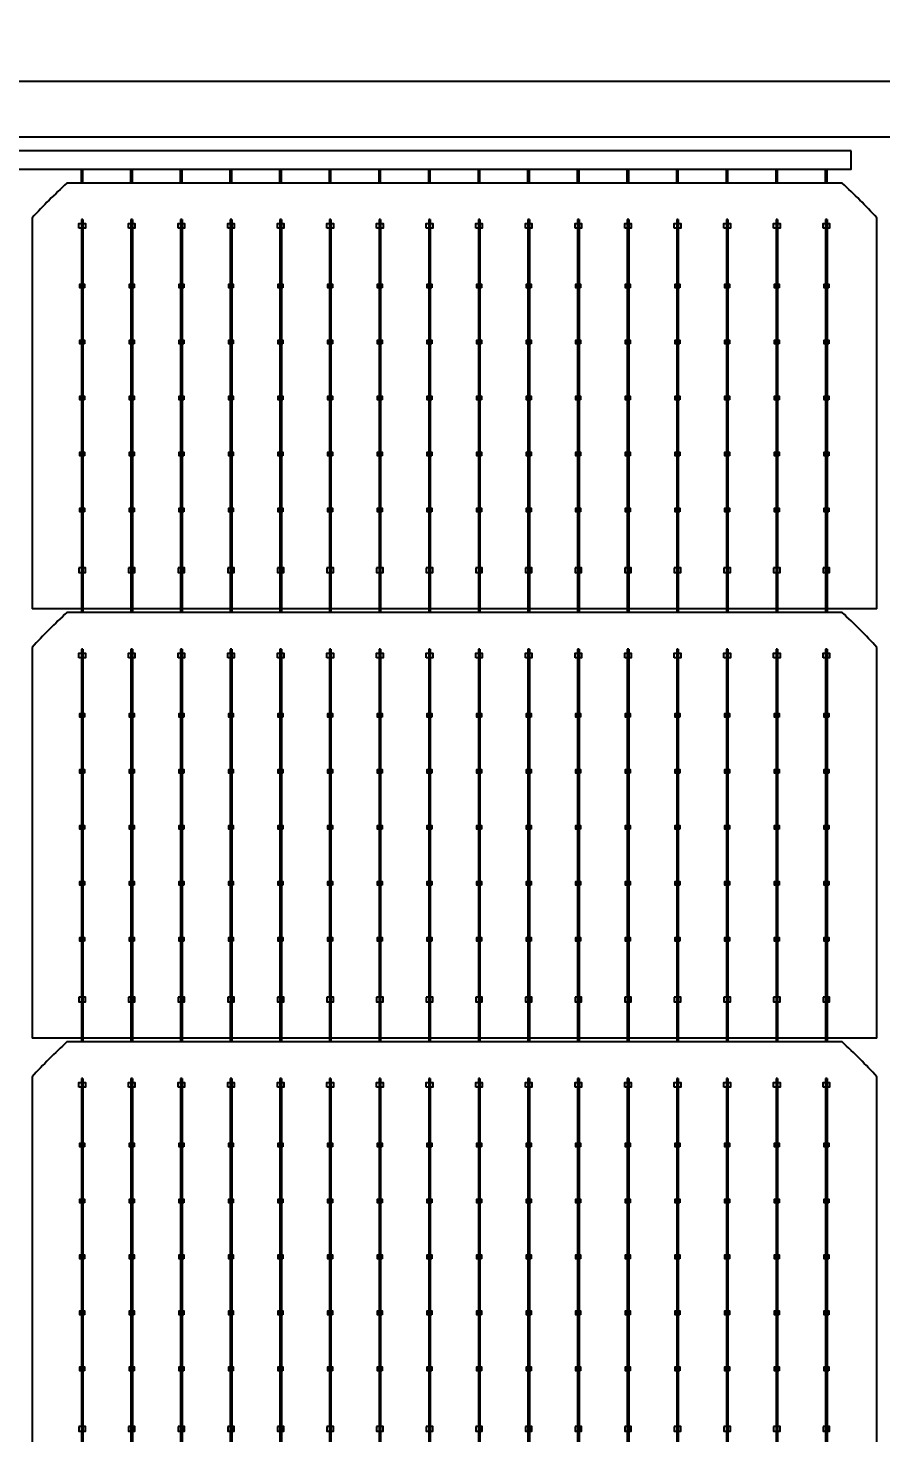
# Model space of a CAD drawing. Header units: millimetres. Extents: x 10297564 to 11610295, y -9287743 to -8409454.
# Drawn here: x 10398164 to 10400729, y -9077305 to -9073076 of the extents above; entities that cross this region are included whole.
import ezdxf

# ---------------------------------------------------------------- set-up
doc = ezdxf.new("R2010")
doc.units = ezdxf.units.MM
doc.header["$LTSCALE"] = 100
doc.layers.add('E1', color=1, linetype='Continuous')
doc.styles.add('HL-S1', font='DotumChe.ttf')
doc.styles.add('MG', font='malgun.ttf')
doc.dimstyles.new('HL-100', dxfattribs={"dimscale": 100, "dimtxt": 3, "dimasz": 4, "dimexe": 2, "dimexo": 2, "dimgap": 1, "dimtad": 1, "dimdec": 0, "dimzin": 0, "dimlunit": 6, "dimtxsty": 'HL-S1', "dimblk": 'DOTSMALL', "dimcen": 4, "dimdle": 2, "dimclrd": 256, "dimclre": 256, "dimclrt": 4, "dimazin": 0, "dimtfac": 1, "dimtdec": 0, "dimtix": 1, "dimtmove": 2, "dimatfit": 3, "dimldrblk": 'DOTSMALL', "dimfxl": 1.5, "dimtolj": 1, "dimtzin": 0, "dimlwd": -1, "dimlwe": -1, "dimarcsym": 0})

# ---------------------------------------------------------------- blocks, each defined once
blk = doc.blocks.new('*D70')
at = {"layer": 'defpoints', "color": 0, "transparency": 16777216}
for p in [(10406065.8, -9072711.4), (10390262.3, -9073236.3), (10406065.8, -9073236.3)]:
    blk.add_point(p, dxfattribs=at)
at = {"layer": 'E1', "color": 1, "transparency": 16777216}
for p, q in [((10390262.3, -9072836.3), (10390262.3, -9072311.4)), ((10406065.8, -9072836.3), (10406065.8, -9072311.4)), ((10390662.3, -9072711.4), (10405665.8, -9072711.4))]:
    blk.add_line(p, q, dxfattribs=at)
for points in [[(10390662.3, -9072644.7), (10390662.3, -9072778.1), (10390262.3, -9072711.4)], [(10405665.8, -9072644.7), (10405665.8, -9072778.1), (10406065.8, -9072711.4)]]:
    blk.add_solid(points, dxfattribs=at)
at = {"layer": 'E1', "color": 7, "transparency": 16777216, "insert": (10398164, -9072080.1), "char_height": 500, "attachment_point": 5, "style": 'MG'}
blk.add_mtext('\\A1;1133', dxfattribs=at)
blk = doc.blocks.new('_DotSmall')
at = {"color": 0, "linetype": 'ByBlock', "const_width": 0.5}
blk.add_lwpolyline([(-0.0625, 0, 1), (0.0625, 0, 1)], format="xyb", close=True, dxfattribs=at)

msp = doc.modelspace()

# ---------------------------------------------------------------- linework, layer by layer
for p, q in [((10398324.3, -9073543.1), (10398324.3, -9073501.3)), ((10398328.8, -9073543.1), (10398328.8, -9073501.3)), ((10398473.5, -9073543.1), (10398473.5, -9073501.3)), ((10398478, -9073543.1), (10398478, -9073501.3)), ((10398622.8, -9073543.1), (10398622.8, -9073501.3)), ((10398627.3, -9073543.1), (10398627.3, -9073501.3)), ((10398772, -9073543.1), (10398772, -9073501.3)), ((10398776.5, -9073543.1), (10398776.5, -9073501.3)), ((10398921.3, -9073543.1), (10398921.3, -9073501.3)), ((10398925.8, -9073543.1), (10398925.8, -9073501.3)), ((10399070.5, -9073543.1), (10399070.5, -9073501.3)), ((10399075, -9073543.1), (10399075, -9073501.3)), ((10399219.8, -9073543.1), (10399219.8, -9073501.3)), ((10399224.2, -9073543.1), (10399224.2, -9073501.3)), ((10399369, -9073543.1), (10399369, -9073501.3)), ((10399373.5, -9073543.1), (10399373.5, -9073501.3)), ((10399518.3, -9073543.1), (10399518.3, -9073501.3)), ((10399522.7, -9073543.1), (10399522.7, -9073501.3)), ((10399667.5, -9073543.1), (10399667.5, -9073501.3)), ((10399672, -9073543.1), (10399672, -9073501.3)), ((10399816.8, -9073543.1), (10399816.8, -9073501.3)), ((10399821.2, -9073543.1), (10399821.2, -9073501.3)), ((10399966, -9073543.1), (10399966, -9073501.3)), ((10399970.5, -9073543.1), (10399970.5, -9073501.3)), ((10400115.3, -9073543.1), (10400115.3, -9073501.3)), ((10400119.7, -9073543.1), (10400119.7, -9073501.3)), ((10400264.5, -9073543.1), (10400264.5, -9073501.3)), ((10400269, -9073543.1), (10400269, -9073501.3)), ((10400413.8, -9073543.1), (10400413.8, -9073501.3)), ((10400418.2, -9073543.1), (10400418.2, -9073501.3)), ((10400563, -9073543.1), (10400563, -9073501.3)), ((10400567.5, -9073543.1), (10400567.5, -9073501.3)), ((10398324.3, -9073652.9), (10398324.3, -9074835.8)), ((10398328.8, -9073652.9), (10398328.8, -9074835.8)), ((10398473.5, -9073652.9), (10398473.5, -9074835.8)), ((10398478, -9073652.9), (10398478, -9074835.8)), ((10398622.8, -9073652.9), (10398622.8, -9074835.8)), ((10398627.3, -9073652.9), (10398627.3, -9074835.8)), ((10398772, -9073652.9), (10398772, -9074835.8)), ((10398776.5, -9073652.9), (10398776.5, -9074835.8)), ((10398921.3, -9073652.9), (10398921.3, -9074835.8)), ((10398925.8, -9073652.9), (10398925.8, -9074835.8)), ((10399070.5, -9073652.9), (10399070.5, -9074835.8)), ((10399075, -9073652.9), (10399075, -9074835.8)), ((10399219.8, -9073652.9), (10399219.8, -9074835.8)), ((10399224.2, -9073652.9), (10399224.2, -9074835.8)), ((10399369, -9073652.9), (10399369, -9074835.8)), ((10399373.5, -9073652.9), (10399373.5, -9074835.8)), ((10399518.3, -9073652.9), (10399518.3, -9074835.8)), ((10399522.7, -9073652.9), (10399522.7, -9074835.8)), ((10399667.5, -9073652.9), (10399667.5, -9074835.8)), ((10399672, -9073652.9), (10399672, -9074835.8)), ((10399816.8, -9073652.9), (10399816.8, -9074835.8)), ((10399821.2, -9073652.9), (10399821.2, -9074835.8)), ((10399966, -9073652.9), (10399966, -9074835.8)), ((10399970.5, -9073652.9), (10399970.5, -9074835.8)), ((10400115.3, -9073652.9), (10400115.3, -9074835.8)), ((10400119.7, -9073652.9), (10400119.7, -9074835.8)), ((10400264.5, -9073652.9), (10400264.5, -9074835.8)), ((10400269, -9073652.9), (10400269, -9074835.8)), ((10400413.8, -9073652.9), (10400413.8, -9074835.8)), ((10400418.2, -9073652.9), (10400418.2, -9074835.8)), ((10400563, -9073652.9), (10400563, -9074835.8)), ((10400567.5, -9073652.9), (10400567.5, -9074835.8)), ((10400717.3, -9074824.6), (10398175.9, -9074824.6)), ((10398324.3, -9074945.6), (10398324.3, -9076128.5)), ((10398328.8, -9074945.6), (10398328.8, -9076128.5)), ((10398473.5, -9074945.6), (10398473.5, -9076128.5)), ((10398478, -9074945.6), (10398478, -9076128.5)), ((10398622.8, -9074945.6), (10398622.8, -9076128.5)), ((10398627.3, -9074945.6), (10398627.3, -9076128.5)), ((10398772, -9074945.6), (10398772, -9076128.5)), ((10398776.5, -9074945.6), (10398776.5, -9076128.5)), ((10398921.3, -9074945.6), (10398921.3, -9076128.5)), ((10398925.8, -9074945.6), (10398925.8, -9076128.5)), ((10399070.5, -9074945.6), (10399070.5, -9076128.5)), ((10399075, -9074945.6), (10399075, -9076128.5)), ((10399219.8, -9074945.6), (10399219.8, -9076128.5)), ((10399224.2, -9074945.6), (10399224.2, -9076128.5)), ((10399369, -9074945.6), (10399369, -9076128.5)), ((10399373.5, -9074945.6), (10399373.5, -9076128.5)), ((10399518.3, -9074945.6), (10399518.3, -9076128.5)), ((10399522.7, -9074945.6), (10399522.7, -9076128.5)), ((10399667.5, -9074945.6), (10399667.5, -9076128.5)), ((10399672, -9074945.6), (10399672, -9076128.5)), ((10399816.8, -9074945.6), (10399816.8, -9076128.5)), ((10399821.2, -9074945.6), (10399821.2, -9076128.5)), ((10399966, -9074945.6), (10399966, -9076128.5)), ((10399970.5, -9074945.6), (10399970.5, -9076128.5)), ((10400115.3, -9074945.6), (10400115.3, -9076128.5)), ((10400119.7, -9074945.6), (10400119.7, -9076128.5)), ((10400264.5, -9074945.6), (10400264.5, -9076128.5)), ((10400269, -9074945.6), (10400269, -9076128.5)), ((10400413.8, -9074945.6), (10400413.8, -9076128.5)), ((10400418.2, -9074945.6), (10400418.2, -9076128.5)), ((10400563, -9074945.6), (10400563, -9076128.5)), ((10400567.5, -9074945.6), (10400567.5, -9076128.5)), ((10400717.3, -9076117.3), (10398175.9, -9076117.3)), ((10398324.3, -9076238.3), (10398324.3, -9077421.2)), ((10398328.8, -9076238.3), (10398328.8, -9077421.2)), ((10398473.5, -9076238.3), (10398473.5, -9077421.2)), ((10398478, -9076238.3), (10398478, -9077421.2)), ((10398622.8, -9076238.3), (10398622.8, -9077421.2)), ((10398627.3, -9076238.3), (10398627.3, -9077421.2)), ((10398772, -9076238.3), (10398772, -9077421.2)), ((10398776.5, -9076238.3), (10398776.5, -9077421.2)), ((10398921.3, -9076238.3), (10398921.3, -9077421.2)), ((10398925.8, -9076238.3), (10398925.8, -9077421.2)), ((10399070.5, -9076238.3), (10399070.5, -9077421.2)), ((10399075, -9076238.3), (10399075, -9077421.2)), ((10399219.8, -9076238.3), (10399219.8, -9077421.2)), ((10399224.2, -9076238.3), (10399224.2, -9077421.2)), ((10399369, -9076238.3), (10399369, -9077421.2)), ((10399373.5, -9076238.3), (10399373.5, -9077421.2)), ((10399518.3, -9076238.3), (10399518.3, -9077421.2)), ((10399522.7, -9076238.3), (10399522.7, -9077421.2)), ((10399667.5, -9076238.3), (10399667.5, -9077421.2)), ((10399672, -9076238.3), (10399672, -9077421.2)), ((10399816.8, -9076238.3), (10399816.8, -9077421.2)), ((10399821.2, -9076238.3), (10399821.2, -9077421.2)), ((10399966, -9076238.3), (10399966, -9077421.2)), ((10399970.5, -9076238.3), (10399970.5, -9077421.2)), ((10400115.3, -9076238.3), (10400115.3, -9077421.2)), ((10400119.7, -9076238.3), (10400119.7, -9077421.2)), ((10400264.5, -9076238.3), (10400264.5, -9077421.2)), ((10400269, -9076238.3), (10400269, -9077421.2)), ((10400413.8, -9076238.3), (10400413.8, -9077421.2)), ((10400418.2, -9076238.3), (10400418.2, -9077421.2)), ((10400563, -9076238.3), (10400563, -9077421.2)), ((10400567.5, -9076238.3), (10400567.5, -9077421.2))]:
    msp.add_line(p, q)
for points in [[(10390262.3, -9073235.9), (10406065.8, -9073235.9), (10406065.8, -9107604.7), (10390262.3, -9107604.7)], [(10390429.7, -9073403.3), (10405898.4, -9073403.3), (10405898.4, -9107437.3), (10390429.7, -9107437.3)], [(10400639.9, -9073445.5), (10395688.2, -9073445.5), (10395688.2, -9073501.3), (10400639.9, -9073501.3)], [(10398316.8, -9073679), (10398316.8, -9073665.1), (10398336.3, -9073665.1), (10398336.3, -9073679)], [(10398466, -9073679), (10398466, -9073665.1), (10398485.5, -9073665.1), (10398485.5, -9073679)], [(10398615.3, -9073679), (10398615.3, -9073665.1), (10398634.8, -9073665.1), (10398634.8, -9073679)], [(10398764.5, -9073679), (10398764.5, -9073665.1), (10398784, -9073665.1), (10398784, -9073679)], [(10398913.8, -9073679), (10398913.8, -9073665.1), (10398933.3, -9073665.1), (10398933.3, -9073679)], [(10399063, -9073679), (10399063, -9073665.1), (10399082.5, -9073665.1), (10399082.5, -9073679)], [(10399212.3, -9073679), (10399212.3, -9073665.1), (10399231.8, -9073665.1), (10399231.8, -9073679)], [(10399361.5, -9073679), (10399361.5, -9073665.1), (10399381, -9073665.1), (10399381, -9073679)], [(10399510.7, -9073679), (10399510.7, -9073665.1), (10399530.3, -9073665.1), (10399530.3, -9073679)], [(10399660, -9073679), (10399660, -9073665.1), (10399679.5, -9073665.1), (10399679.5, -9073679)], [(10399809.2, -9073679), (10399809.2, -9073665.1), (10399828.8, -9073665.1), (10399828.8, -9073679)], [(10399958.5, -9073679), (10399958.5, -9073665.1), (10399978, -9073665.1), (10399978, -9073679)], [(10400107.7, -9073679), (10400107.7, -9073665.1), (10400127.3, -9073665.1), (10400127.3, -9073679)], [(10400257, -9073679), (10400257, -9073665.1), (10400276.5, -9073665.1), (10400276.5, -9073679)], [(10400406.2, -9073679), (10400406.2, -9073665.1), (10400425.8, -9073665.1), (10400425.8, -9073679)], [(10400555.5, -9073679), (10400555.5, -9073665.1), (10400575, -9073665.1), (10400575, -9073679)], [(10398333.5, -9073858.5), (10398319.6, -9073858.5), (10398319.6, -9073847.4), (10398333.5, -9073847.4)], [(10398482.8, -9073858.5), (10398468.8, -9073858.5), (10398468.8, -9073847.4), (10398482.8, -9073847.4)], [(10398632, -9073858.5), (10398618.1, -9073858.5), (10398618.1, -9073847.4), (10398632, -9073847.4)], [(10398781.2, -9073858.5), (10398767.3, -9073858.5), (10398767.3, -9073847.4), (10398781.2, -9073847.4)], [(10398930.5, -9073858.5), (10398916.5, -9073858.5), (10398916.5, -9073847.4), (10398930.5, -9073847.4)], [(10399079.7, -9073858.5), (10399065.8, -9073858.5), (10399065.8, -9073847.4), (10399079.7, -9073847.4)], [(10399229, -9073858.5), (10399215, -9073858.5), (10399215, -9073847.4), (10399229, -9073847.4)], [(10399378.2, -9073858.5), (10399364.3, -9073858.5), (10399364.3, -9073847.4), (10399378.2, -9073847.4)], [(10399527.5, -9073858.5), (10399513.5, -9073858.5), (10399513.5, -9073847.4), (10399527.5, -9073847.4)], [(10399676.7, -9073858.5), (10399662.8, -9073858.5), (10399662.8, -9073847.4), (10399676.7, -9073847.4)], [(10399826, -9073858.5), (10399812, -9073858.5), (10399812, -9073847.4), (10399826, -9073847.4)], [(10399975.2, -9073858.5), (10399961.3, -9073858.5), (10399961.3, -9073847.4), (10399975.2, -9073847.4)], [(10400124.5, -9073858.5), (10400110.5, -9073858.5), (10400110.5, -9073847.4), (10400124.5, -9073847.4)], [(10400273.7, -9073858.5), (10400259.8, -9073858.5), (10400259.8, -9073847.4), (10400273.7, -9073847.4)], [(10400423, -9073858.5), (10400409, -9073858.5), (10400409, -9073847.4), (10400423, -9073847.4)], [(10400572.2, -9073858.5), (10400558.3, -9073858.5), (10400558.3, -9073847.4), (10400572.2, -9073847.4)], [(10398333.5, -9074027), (10398319.6, -9074027), (10398319.6, -9074015.9), (10398333.5, -9074015.9)], [(10398482.8, -9074027), (10398468.8, -9074027), (10398468.8, -9074015.9), (10398482.8, -9074015.9)], [(10398632, -9074027), (10398618.1, -9074027), (10398618.1, -9074015.9), (10398632, -9074015.9)], [(10398781.2, -9074027), (10398767.3, -9074027), (10398767.3, -9074015.9), (10398781.2, -9074015.9)], [(10398930.5, -9074027), (10398916.5, -9074027), (10398916.5, -9074015.9), (10398930.5, -9074015.9)], [(10399079.7, -9074027), (10399065.8, -9074027), (10399065.8, -9074015.9), (10399079.7, -9074015.9)], [(10399229, -9074027), (10399215, -9074027), (10399215, -9074015.9), (10399229, -9074015.9)], [(10399378.2, -9074027), (10399364.3, -9074027), (10399364.3, -9074015.9), (10399378.2, -9074015.9)], [(10399527.5, -9074027), (10399513.5, -9074027), (10399513.5, -9074015.9), (10399527.5, -9074015.9)], [(10399676.7, -9074027), (10399662.8, -9074027), (10399662.8, -9074015.9), (10399676.7, -9074015.9)], [(10399826, -9074027), (10399812, -9074027), (10399812, -9074015.9), (10399826, -9074015.9)], [(10399975.2, -9074027), (10399961.3, -9074027), (10399961.3, -9074015.9), (10399975.2, -9074015.9)], [(10400124.5, -9074027), (10400110.5, -9074027), (10400110.5, -9074015.9), (10400124.5, -9074015.9)], [(10400273.7, -9074027), (10400259.8, -9074027), (10400259.8, -9074015.9), (10400273.7, -9074015.9)], [(10400423, -9074027), (10400409, -9074027), (10400409, -9074015.9), (10400423, -9074015.9)], [(10400572.2, -9074027), (10400558.3, -9074027), (10400558.3, -9074015.9), (10400572.2, -9074015.9)], [(10398333.5, -9074195.5), (10398319.6, -9074195.5), (10398319.6, -9074184.4), (10398333.5, -9074184.4)], [(10398482.8, -9074195.5), (10398468.8, -9074195.5), (10398468.8, -9074184.4), (10398482.8, -9074184.4)], [(10398632, -9074195.5), (10398618.1, -9074195.5), (10398618.1, -9074184.4), (10398632, -9074184.4)], [(10398781.2, -9074195.5), (10398767.3, -9074195.5), (10398767.3, -9074184.4), (10398781.2, -9074184.4)], [(10398930.5, -9074195.5), (10398916.5, -9074195.5), (10398916.5, -9074184.4), (10398930.5, -9074184.4)], [(10399079.7, -9074195.5), (10399065.8, -9074195.5), (10399065.8, -9074184.4), (10399079.7, -9074184.4)], [(10399229, -9074195.5), (10399215, -9074195.5), (10399215, -9074184.4), (10399229, -9074184.4)], [(10399378.2, -9074195.5), (10399364.3, -9074195.5), (10399364.3, -9074184.4), (10399378.2, -9074184.4)], [(10399527.5, -9074195.5), (10399513.5, -9074195.5), (10399513.5, -9074184.4), (10399527.5, -9074184.4)], [(10399676.7, -9074195.5), (10399662.8, -9074195.5), (10399662.8, -9074184.4), (10399676.7, -9074184.4)], [(10399826, -9074195.5), (10399812, -9074195.5), (10399812, -9074184.4), (10399826, -9074184.4)], [(10399975.2, -9074195.5), (10399961.3, -9074195.5), (10399961.3, -9074184.4), (10399975.2, -9074184.4)], [(10400124.5, -9074195.5), (10400110.5, -9074195.5), (10400110.5, -9074184.4), (10400124.5, -9074184.4)], [(10400273.7, -9074195.5), (10400259.8, -9074195.5), (10400259.8, -9074184.4), (10400273.7, -9074184.4)], [(10400423, -9074195.5), (10400409, -9074195.5), (10400409, -9074184.4), (10400423, -9074184.4)], [(10400572.2, -9074195.5), (10400558.3, -9074195.5), (10400558.3, -9074184.4), (10400572.2, -9074184.4)], [(10398333.5, -9074364), (10398319.6, -9074364), (10398319.6, -9074352.9), (10398333.5, -9074352.9)], [(10398482.8, -9074364), (10398468.8, -9074364), (10398468.8, -9074352.9), (10398482.8, -9074352.9)], [(10398632, -9074364), (10398618.1, -9074364), (10398618.1, -9074352.9), (10398632, -9074352.9)], [(10398781.2, -9074364), (10398767.3, -9074364), (10398767.3, -9074352.9), (10398781.2, -9074352.9)], [(10398930.5, -9074364), (10398916.5, -9074364), (10398916.5, -9074352.9), (10398930.5, -9074352.9)], [(10399079.7, -9074364), (10399065.8, -9074364), (10399065.8, -9074352.9), (10399079.7, -9074352.9)], [(10399229, -9074364), (10399215, -9074364), (10399215, -9074352.9), (10399229, -9074352.9)], [(10399378.2, -9074364), (10399364.3, -9074364), (10399364.3, -9074352.9), (10399378.2, -9074352.9)], [(10399527.5, -9074364), (10399513.5, -9074364), (10399513.5, -9074352.9), (10399527.5, -9074352.9)], [(10399676.7, -9074364), (10399662.8, -9074364), (10399662.8, -9074352.9), (10399676.7, -9074352.9)], [(10399826, -9074364), (10399812, -9074364), (10399812, -9074352.9), (10399826, -9074352.9)], [(10399975.2, -9074364), (10399961.3, -9074364), (10399961.3, -9074352.9), (10399975.2, -9074352.9)], [(10400124.5, -9074364), (10400110.5, -9074364), (10400110.5, -9074352.9), (10400124.5, -9074352.9)], [(10400273.7, -9074364), (10400259.8, -9074364), (10400259.8, -9074352.9), (10400273.7, -9074352.9)], [(10400423, -9074364), (10400409, -9074364), (10400409, -9074352.9), (10400423, -9074352.9)], [(10400572.2, -9074364), (10400558.3, -9074364), (10400558.3, -9074352.9), (10400572.2, -9074352.9)], [(10398333.5, -9074532.5), (10398319.6, -9074532.5), (10398319.6, -9074521.4), (10398333.5, -9074521.4)], [(10398482.8, -9074532.5), (10398468.8, -9074532.5), (10398468.8, -9074521.4), (10398482.8, -9074521.4)], [(10398632, -9074532.5), (10398618.1, -9074532.5), (10398618.1, -9074521.4), (10398632, -9074521.4)], [(10398781.2, -9074532.5), (10398767.3, -9074532.5), (10398767.3, -9074521.4), (10398781.2, -9074521.4)], [(10398930.5, -9074532.5), (10398916.5, -9074532.5), (10398916.5, -9074521.4), (10398930.5, -9074521.4)], [(10399079.7, -9074532.5), (10399065.8, -9074532.5), (10399065.8, -9074521.4), (10399079.7, -9074521.4)], [(10399229, -9074532.5), (10399215, -9074532.5), (10399215, -9074521.4), (10399229, -9074521.4)], [(10399378.2, -9074532.5), (10399364.3, -9074532.5), (10399364.3, -9074521.4), (10399378.2, -9074521.4)], [(10399527.5, -9074532.5), (10399513.5, -9074532.5), (10399513.5, -9074521.4), (10399527.5, -9074521.4)], [(10399676.7, -9074532.5), (10399662.8, -9074532.5), (10399662.8, -9074521.4), (10399676.7, -9074521.4)], [(10399826, -9074532.5), (10399812, -9074532.5), (10399812, -9074521.4), (10399826, -9074521.4)], [(10399975.2, -9074532.5), (10399961.3, -9074532.5), (10399961.3, -9074521.4), (10399975.2, -9074521.4)], [(10400124.5, -9074532.5), (10400110.5, -9074532.5), (10400110.5, -9074521.4), (10400124.5, -9074521.4)], [(10400273.7, -9074532.5), (10400259.8, -9074532.5), (10400259.8, -9074521.4), (10400273.7, -9074521.4)], [(10400423, -9074532.5), (10400409, -9074532.5), (10400409, -9074521.4), (10400423, -9074521.4)], [(10400572.2, -9074532.5), (10400558.3, -9074532.5), (10400558.3, -9074521.4), (10400572.2, -9074521.4)], [(10398316.8, -9074700.9), (10398316.8, -9074714.8), (10398336.3, -9074714.8), (10398336.3, -9074700.9)], [(10398466, -9074700.9), (10398466, -9074714.8), (10398485.5, -9074714.8), (10398485.5, -9074700.9)], [(10398615.3, -9074700.9), (10398615.3, -9074714.8), (10398634.8, -9074714.8), (10398634.8, -9074700.9)], [(10398764.5, -9074700.9), (10398764.5, -9074714.8), (10398784, -9074714.8), (10398784, -9074700.9)], [(10398913.8, -9074700.9), (10398913.8, -9074714.8), (10398933.3, -9074714.8), (10398933.3, -9074700.9)], [(10399063, -9074700.9), (10399063, -9074714.8), (10399082.5, -9074714.8), (10399082.5, -9074700.9)], [(10399212.3, -9074700.9), (10399212.3, -9074714.8), (10399231.8, -9074714.8), (10399231.8, -9074700.9)], [(10399361.5, -9074700.9), (10399361.5, -9074714.8), (10399381, -9074714.8), (10399381, -9074700.9)], [(10399510.7, -9074700.9), (10399510.7, -9074714.8), (10399530.3, -9074714.8), (10399530.3, -9074700.9)], [(10399660, -9074700.9), (10399660, -9074714.8), (10399679.5, -9074714.8), (10399679.5, -9074700.9)], [(10399809.2, -9074700.9), (10399809.2, -9074714.8), (10399828.8, -9074714.8), (10399828.8, -9074700.9)], [(10399958.5, -9074700.9), (10399958.5, -9074714.8), (10399978, -9074714.8), (10399978, -9074700.9)], [(10400107.7, -9074700.9), (10400107.7, -9074714.8), (10400127.3, -9074714.8), (10400127.3, -9074700.9)], [(10400257, -9074700.9), (10400257, -9074714.8), (10400276.5, -9074714.8), (10400276.5, -9074700.9)], [(10400406.2, -9074700.9), (10400406.2, -9074714.8), (10400425.8, -9074714.8), (10400425.8, -9074700.9)], [(10400555.5, -9074700.9), (10400555.5, -9074714.8), (10400575, -9074714.8), (10400575, -9074700.9)], [(10398316.8, -9074971.7), (10398316.8, -9074957.7), (10398336.3, -9074957.7), (10398336.3, -9074971.7)], [(10398466, -9074971.7), (10398466, -9074957.7), (10398485.5, -9074957.7), (10398485.5, -9074971.7)], [(10398615.3, -9074971.7), (10398615.3, -9074957.7), (10398634.8, -9074957.7), (10398634.8, -9074971.7)], [(10398764.5, -9074971.7), (10398764.5, -9074957.7), (10398784, -9074957.7), (10398784, -9074971.7)], [(10398913.8, -9074971.7), (10398913.8, -9074957.7), (10398933.3, -9074957.7), (10398933.3, -9074971.7)], [(10399063, -9074971.7), (10399063, -9074957.7), (10399082.5, -9074957.7), (10399082.5, -9074971.7)], [(10399212.3, -9074971.7), (10399212.3, -9074957.7), (10399231.8, -9074957.7), (10399231.8, -9074971.7)], [(10399361.5, -9074971.7), (10399361.5, -9074957.7), (10399381, -9074957.7), (10399381, -9074971.7)], [(10399510.7, -9074971.7), (10399510.7, -9074957.7), (10399530.3, -9074957.7), (10399530.3, -9074971.7)], [(10399660, -9074971.7), (10399660, -9074957.7), (10399679.5, -9074957.7), (10399679.5, -9074971.7)], [(10399809.2, -9074971.7), (10399809.2, -9074957.7), (10399828.8, -9074957.7), (10399828.8, -9074971.7)], [(10399958.5, -9074971.7), (10399958.5, -9074957.7), (10399978, -9074957.7), (10399978, -9074971.7)], [(10400107.7, -9074971.7), (10400107.7, -9074957.7), (10400127.3, -9074957.7), (10400127.3, -9074971.7)], [(10400257, -9074971.7), (10400257, -9074957.7), (10400276.5, -9074957.7), (10400276.5, -9074971.7)], [(10400406.2, -9074971.7), (10400406.2, -9074957.7), (10400425.8, -9074957.7), (10400425.8, -9074971.7)], [(10400555.5, -9074971.7), (10400555.5, -9074957.7), (10400575, -9074957.7), (10400575, -9074971.7)], [(10398333.5, -9075151.2), (10398319.6, -9075151.2), (10398319.6, -9075140.1), (10398333.5, -9075140.1)], [(10398482.8, -9075151.2), (10398468.8, -9075151.2), (10398468.8, -9075140.1), (10398482.8, -9075140.1)], [(10398632, -9075151.2), (10398618.1, -9075151.2), (10398618.1, -9075140.1), (10398632, -9075140.1)], [(10398781.2, -9075151.2), (10398767.3, -9075151.2), (10398767.3, -9075140.1), (10398781.2, -9075140.1)], [(10398930.5, -9075151.2), (10398916.5, -9075151.2), (10398916.5, -9075140.1), (10398930.5, -9075140.1)], [(10399079.7, -9075151.2), (10399065.8, -9075151.2), (10399065.8, -9075140.1), (10399079.7, -9075140.1)], [(10399229, -9075151.2), (10399215, -9075151.2), (10399215, -9075140.1), (10399229, -9075140.1)], [(10399378.2, -9075151.2), (10399364.3, -9075151.2), (10399364.3, -9075140.1), (10399378.2, -9075140.1)], [(10399527.5, -9075151.2), (10399513.5, -9075151.2), (10399513.5, -9075140.1), (10399527.5, -9075140.1)], [(10399676.7, -9075151.2), (10399662.8, -9075151.2), (10399662.8, -9075140.1), (10399676.7, -9075140.1)], [(10399826, -9075151.2), (10399812, -9075151.2), (10399812, -9075140.1), (10399826, -9075140.1)], [(10399975.2, -9075151.2), (10399961.3, -9075151.2), (10399961.3, -9075140.1), (10399975.2, -9075140.1)], [(10400124.5, -9075151.2), (10400110.5, -9075151.2), (10400110.5, -9075140.1), (10400124.5, -9075140.1)], [(10400273.7, -9075151.2), (10400259.8, -9075151.2), (10400259.8, -9075140.1), (10400273.7, -9075140.1)], [(10400423, -9075151.2), (10400409, -9075151.2), (10400409, -9075140.1), (10400423, -9075140.1)], [(10400572.2, -9075151.2), (10400558.3, -9075151.2), (10400558.3, -9075140.1), (10400572.2, -9075140.1)], [(10398333.5, -9075319.7), (10398319.6, -9075319.7), (10398319.6, -9075308.5), (10398333.5, -9075308.5)], [(10398482.8, -9075319.7), (10398468.8, -9075319.7), (10398468.8, -9075308.5), (10398482.8, -9075308.5)], [(10398632, -9075319.7), (10398618.1, -9075319.7), (10398618.1, -9075308.5), (10398632, -9075308.5)], [(10398781.2, -9075319.7), (10398767.3, -9075319.7), (10398767.3, -9075308.5), (10398781.2, -9075308.5)], [(10398930.5, -9075319.7), (10398916.5, -9075319.7), (10398916.5, -9075308.5), (10398930.5, -9075308.5)], [(10399079.7, -9075319.7), (10399065.8, -9075319.7), (10399065.8, -9075308.5), (10399079.7, -9075308.5)], [(10399229, -9075319.7), (10399215, -9075319.7), (10399215, -9075308.5), (10399229, -9075308.5)], [(10399378.2, -9075319.7), (10399364.3, -9075319.7), (10399364.3, -9075308.5), (10399378.2, -9075308.5)], [(10399527.5, -9075319.7), (10399513.5, -9075319.7), (10399513.5, -9075308.5), (10399527.5, -9075308.5)], [(10399676.7, -9075319.7), (10399662.8, -9075319.7), (10399662.8, -9075308.5), (10399676.7, -9075308.5)], [(10399826, -9075319.7), (10399812, -9075319.7), (10399812, -9075308.5), (10399826, -9075308.5)], [(10399975.2, -9075319.7), (10399961.3, -9075319.7), (10399961.3, -9075308.5), (10399975.2, -9075308.5)], [(10400124.5, -9075319.7), (10400110.5, -9075319.7), (10400110.5, -9075308.5), (10400124.5, -9075308.5)], [(10400273.7, -9075319.7), (10400259.8, -9075319.7), (10400259.8, -9075308.5), (10400273.7, -9075308.5)], [(10400423, -9075319.7), (10400409, -9075319.7), (10400409, -9075308.5), (10400423, -9075308.5)], [(10400572.2, -9075319.7), (10400558.3, -9075319.7), (10400558.3, -9075308.5), (10400572.2, -9075308.5)], [(10398333.5, -9075488.2), (10398319.6, -9075488.2), (10398319.6, -9075477), (10398333.5, -9075477)], [(10398482.8, -9075488.2), (10398468.8, -9075488.2), (10398468.8, -9075477), (10398482.8, -9075477)], [(10398632, -9075488.2), (10398618.1, -9075488.2), (10398618.1, -9075477), (10398632, -9075477)], [(10398781.2, -9075488.2), (10398767.3, -9075488.2), (10398767.3, -9075477), (10398781.2, -9075477)], [(10398930.5, -9075488.2), (10398916.5, -9075488.2), (10398916.5, -9075477), (10398930.5, -9075477)], [(10399079.7, -9075488.2), (10399065.8, -9075488.2), (10399065.8, -9075477), (10399079.7, -9075477)], [(10399229, -9075488.2), (10399215, -9075488.2), (10399215, -9075477), (10399229, -9075477)], [(10399378.2, -9075488.2), (10399364.3, -9075488.2), (10399364.3, -9075477), (10399378.2, -9075477)], [(10399527.5, -9075488.2), (10399513.5, -9075488.2), (10399513.5, -9075477), (10399527.5, -9075477)], [(10399676.7, -9075488.2), (10399662.8, -9075488.2), (10399662.8, -9075477), (10399676.7, -9075477)], [(10399826, -9075488.2), (10399812, -9075488.2), (10399812, -9075477), (10399826, -9075477)], [(10399975.2, -9075488.2), (10399961.3, -9075488.2), (10399961.3, -9075477), (10399975.2, -9075477)], [(10400124.5, -9075488.2), (10400110.5, -9075488.2), (10400110.5, -9075477), (10400124.5, -9075477)], [(10400273.7, -9075488.2), (10400259.8, -9075488.2), (10400259.8, -9075477), (10400273.7, -9075477)], [(10400423, -9075488.2), (10400409, -9075488.2), (10400409, -9075477), (10400423, -9075477)], [(10400572.2, -9075488.2), (10400558.3, -9075488.2), (10400558.3, -9075477), (10400572.2, -9075477)], [(10398333.5, -9075656.7), (10398319.6, -9075656.7), (10398319.6, -9075645.5), (10398333.5, -9075645.5)], [(10398482.8, -9075656.7), (10398468.8, -9075656.7), (10398468.8, -9075645.5), (10398482.8, -9075645.5)], [(10398632, -9075656.7), (10398618.1, -9075656.7), (10398618.1, -9075645.5), (10398632, -9075645.5)], [(10398781.2, -9075656.7), (10398767.3, -9075656.7), (10398767.3, -9075645.5), (10398781.2, -9075645.5)], [(10398930.5, -9075656.7), (10398916.5, -9075656.7), (10398916.5, -9075645.5), (10398930.5, -9075645.5)], [(10399079.7, -9075656.7), (10399065.8, -9075656.7), (10399065.8, -9075645.5), (10399079.7, -9075645.5)], [(10399229, -9075656.7), (10399215, -9075656.7), (10399215, -9075645.5), (10399229, -9075645.5)], [(10399378.2, -9075656.7), (10399364.3, -9075656.7), (10399364.3, -9075645.5), (10399378.2, -9075645.5)], [(10399527.5, -9075656.7), (10399513.5, -9075656.7), (10399513.5, -9075645.5), (10399527.5, -9075645.5)], [(10399676.7, -9075656.7), (10399662.8, -9075656.7), (10399662.8, -9075645.5), (10399676.7, -9075645.5)], [(10399826, -9075656.7), (10399812, -9075656.7), (10399812, -9075645.5), (10399826, -9075645.5)], [(10399975.2, -9075656.7), (10399961.3, -9075656.7), (10399961.3, -9075645.5), (10399975.2, -9075645.5)], [(10400124.5, -9075656.7), (10400110.5, -9075656.7), (10400110.5, -9075645.5), (10400124.5, -9075645.5)], [(10400273.7, -9075656.7), (10400259.8, -9075656.7), (10400259.8, -9075645.5), (10400273.7, -9075645.5)], [(10400423, -9075656.7), (10400409, -9075656.7), (10400409, -9075645.5), (10400423, -9075645.5)], [(10400572.2, -9075656.7), (10400558.3, -9075656.7), (10400558.3, -9075645.5), (10400572.2, -9075645.5)], [(10398333.5, -9075825.2), (10398319.6, -9075825.2), (10398319.6, -9075814), (10398333.5, -9075814)], [(10398482.8, -9075825.2), (10398468.8, -9075825.2), (10398468.8, -9075814), (10398482.8, -9075814)], [(10398632, -9075825.2), (10398618.1, -9075825.2), (10398618.1, -9075814), (10398632, -9075814)], [(10398781.2, -9075825.2), (10398767.3, -9075825.2), (10398767.3, -9075814), (10398781.2, -9075814)], [(10398930.5, -9075825.2), (10398916.5, -9075825.2), (10398916.5, -9075814), (10398930.5, -9075814)], [(10399079.7, -9075825.2), (10399065.8, -9075825.2), (10399065.8, -9075814), (10399079.7, -9075814)], [(10399229, -9075825.2), (10399215, -9075825.2), (10399215, -9075814), (10399229, -9075814)], [(10399378.2, -9075825.2), (10399364.3, -9075825.2), (10399364.3, -9075814), (10399378.2, -9075814)], [(10399527.5, -9075825.2), (10399513.5, -9075825.2), (10399513.5, -9075814), (10399527.5, -9075814)], [(10399676.7, -9075825.2), (10399662.8, -9075825.2), (10399662.8, -9075814), (10399676.7, -9075814)], [(10399826, -9075825.2), (10399812, -9075825.2), (10399812, -9075814), (10399826, -9075814)], [(10399975.2, -9075825.2), (10399961.3, -9075825.2), (10399961.3, -9075814), (10399975.2, -9075814)], [(10400124.5, -9075825.2), (10400110.5, -9075825.2), (10400110.5, -9075814), (10400124.5, -9075814)], [(10400273.7, -9075825.2), (10400259.8, -9075825.2), (10400259.8, -9075814), (10400273.7, -9075814)], [(10400423, -9075825.2), (10400409, -9075825.2), (10400409, -9075814), (10400423, -9075814)], [(10400572.2, -9075825.2), (10400558.3, -9075825.2), (10400558.3, -9075814), (10400572.2, -9075814)], [(10398316.8, -9075993.6), (10398316.8, -9076007.5), (10398336.3, -9076007.5), (10398336.3, -9075993.6)], [(10398466, -9075993.6), (10398466, -9076007.5), (10398485.5, -9076007.5), (10398485.5, -9075993.6)], [(10398615.3, -9075993.6), (10398615.3, -9076007.5), (10398634.8, -9076007.5), (10398634.8, -9075993.6)], [(10398764.5, -9075993.6), (10398764.5, -9076007.5), (10398784, -9076007.5), (10398784, -9075993.6)], [(10398913.8, -9075993.6), (10398913.8, -9076007.5), (10398933.3, -9076007.5), (10398933.3, -9075993.6)], [(10399063, -9075993.6), (10399063, -9076007.5), (10399082.5, -9076007.5), (10399082.5, -9075993.6)], [(10399212.3, -9075993.6), (10399212.3, -9076007.5), (10399231.8, -9076007.5), (10399231.8, -9075993.6)], [(10399361.5, -9075993.6), (10399361.5, -9076007.5), (10399381, -9076007.5), (10399381, -9075993.6)], [(10399510.7, -9075993.6), (10399510.7, -9076007.5), (10399530.3, -9076007.5), (10399530.3, -9075993.6)], [(10399660, -9075993.6), (10399660, -9076007.5), (10399679.5, -9076007.5), (10399679.5, -9075993.6)], [(10399809.2, -9075993.6), (10399809.2, -9076007.5), (10399828.8, -9076007.5), (10399828.8, -9075993.6)], [(10399958.5, -9075993.6), (10399958.5, -9076007.5), (10399978, -9076007.5), (10399978, -9075993.6)], [(10400107.7, -9075993.6), (10400107.7, -9076007.5), (10400127.3, -9076007.5), (10400127.3, -9075993.6)], [(10400257, -9075993.6), (10400257, -9076007.5), (10400276.5, -9076007.5), (10400276.5, -9075993.6)], [(10400406.2, -9075993.6), (10400406.2, -9076007.5), (10400425.8, -9076007.5), (10400425.8, -9075993.6)], [(10400555.5, -9075993.6), (10400555.5, -9076007.5), (10400575, -9076007.5), (10400575, -9075993.6)], [(10398316.8, -9076264.4), (10398316.8, -9076250.4), (10398336.3, -9076250.4), (10398336.3, -9076264.4)], [(10398466, -9076264.4), (10398466, -9076250.4), (10398485.5, -9076250.4), (10398485.5, -9076264.4)], [(10398615.3, -9076264.4), (10398615.3, -9076250.4), (10398634.8, -9076250.4), (10398634.8, -9076264.4)], [(10398764.5, -9076264.4), (10398764.5, -9076250.4), (10398784, -9076250.4), (10398784, -9076264.4)], [(10398913.8, -9076264.4), (10398913.8, -9076250.4), (10398933.3, -9076250.4), (10398933.3, -9076264.4)], [(10399063, -9076264.4), (10399063, -9076250.4), (10399082.5, -9076250.4), (10399082.5, -9076264.4)], [(10399212.3, -9076264.4), (10399212.3, -9076250.4), (10399231.8, -9076250.4), (10399231.8, -9076264.4)], [(10399361.5, -9076264.4), (10399361.5, -9076250.4), (10399381, -9076250.4), (10399381, -9076264.4)], [(10399510.7, -9076264.4), (10399510.7, -9076250.4), (10399530.3, -9076250.4), (10399530.3, -9076264.4)], [(10399660, -9076264.4), (10399660, -9076250.4), (10399679.5, -9076250.4), (10399679.5, -9076264.4)], [(10399809.2, -9076264.4), (10399809.2, -9076250.4), (10399828.8, -9076250.4), (10399828.8, -9076264.4)], [(10399958.5, -9076264.4), (10399958.5, -9076250.4), (10399978, -9076250.4), (10399978, -9076264.4)], [(10400107.7, -9076264.4), (10400107.7, -9076250.4), (10400127.3, -9076250.4), (10400127.3, -9076264.4)], [(10400257, -9076264.4), (10400257, -9076250.4), (10400276.5, -9076250.4), (10400276.5, -9076264.4)], [(10400406.2, -9076264.4), (10400406.2, -9076250.4), (10400425.8, -9076250.4), (10400425.8, -9076264.4)], [(10400555.5, -9076264.4), (10400555.5, -9076250.4), (10400575, -9076250.4), (10400575, -9076264.4)], [(10398333.5, -9076443.9), (10398319.6, -9076443.9), (10398319.6, -9076432.7), (10398333.5, -9076432.7)], [(10398482.8, -9076443.9), (10398468.8, -9076443.9), (10398468.8, -9076432.7), (10398482.8, -9076432.7)], [(10398632, -9076443.9), (10398618.1, -9076443.9), (10398618.1, -9076432.7), (10398632, -9076432.7)], [(10398781.2, -9076443.9), (10398767.3, -9076443.9), (10398767.3, -9076432.7), (10398781.2, -9076432.7)], [(10398930.5, -9076443.9), (10398916.5, -9076443.9), (10398916.5, -9076432.7), (10398930.5, -9076432.7)], [(10399079.7, -9076443.9), (10399065.8, -9076443.9), (10399065.8, -9076432.7), (10399079.7, -9076432.7)], [(10399229, -9076443.9), (10399215, -9076443.9), (10399215, -9076432.7), (10399229, -9076432.7)], [(10399378.2, -9076443.9), (10399364.3, -9076443.9), (10399364.3, -9076432.7), (10399378.2, -9076432.7)], [(10399527.5, -9076443.9), (10399513.5, -9076443.9), (10399513.5, -9076432.7), (10399527.5, -9076432.7)], [(10399676.7, -9076443.9), (10399662.8, -9076443.9), (10399662.8, -9076432.7), (10399676.7, -9076432.7)], [(10399826, -9076443.9), (10399812, -9076443.9), (10399812, -9076432.7), (10399826, -9076432.7)], [(10399975.2, -9076443.9), (10399961.3, -9076443.9), (10399961.3, -9076432.7), (10399975.2, -9076432.7)], [(10400124.5, -9076443.9), (10400110.5, -9076443.9), (10400110.5, -9076432.7), (10400124.5, -9076432.7)], [(10400273.7, -9076443.9), (10400259.8, -9076443.9), (10400259.8, -9076432.7), (10400273.7, -9076432.7)], [(10400423, -9076443.9), (10400409, -9076443.9), (10400409, -9076432.7), (10400423, -9076432.7)], [(10400572.2, -9076443.9), (10400558.3, -9076443.9), (10400558.3, -9076432.7), (10400572.2, -9076432.7)], [(10398333.5, -9076612.4), (10398319.6, -9076612.4), (10398319.6, -9076601.2), (10398333.5, -9076601.2)], [(10398482.8, -9076612.4), (10398468.8, -9076612.4), (10398468.8, -9076601.2), (10398482.8, -9076601.2)], [(10398632, -9076612.4), (10398618.1, -9076612.4), (10398618.1, -9076601.2), (10398632, -9076601.2)], [(10398781.2, -9076612.4), (10398767.3, -9076612.4), (10398767.3, -9076601.2), (10398781.2, -9076601.2)], [(10398930.5, -9076612.4), (10398916.5, -9076612.4), (10398916.5, -9076601.2), (10398930.5, -9076601.2)], [(10399079.7, -9076612.4), (10399065.8, -9076612.4), (10399065.8, -9076601.2), (10399079.7, -9076601.2)], [(10399229, -9076612.4), (10399215, -9076612.4), (10399215, -9076601.2), (10399229, -9076601.2)], [(10399378.2, -9076612.4), (10399364.3, -9076612.4), (10399364.3, -9076601.2), (10399378.2, -9076601.2)], [(10399527.5, -9076612.4), (10399513.5, -9076612.4), (10399513.5, -9076601.2), (10399527.5, -9076601.2)], [(10399676.7, -9076612.4), (10399662.8, -9076612.4), (10399662.8, -9076601.2), (10399676.7, -9076601.2)], [(10399826, -9076612.4), (10399812, -9076612.4), (10399812, -9076601.2), (10399826, -9076601.2)], [(10399975.2, -9076612.4), (10399961.3, -9076612.4), (10399961.3, -9076601.2), (10399975.2, -9076601.2)], [(10400124.5, -9076612.4), (10400110.5, -9076612.4), (10400110.5, -9076601.2), (10400124.5, -9076601.2)], [(10400273.7, -9076612.4), (10400259.8, -9076612.4), (10400259.8, -9076601.2), (10400273.7, -9076601.2)], [(10400423, -9076612.4), (10400409, -9076612.4), (10400409, -9076601.2), (10400423, -9076601.2)], [(10400572.2, -9076612.4), (10400558.3, -9076612.4), (10400558.3, -9076601.2), (10400572.2, -9076601.2)], [(10398333.5, -9076780.9), (10398319.6, -9076780.9), (10398319.6, -9076769.7), (10398333.5, -9076769.7)], [(10398482.8, -9076780.9), (10398468.8, -9076780.9), (10398468.8, -9076769.7), (10398482.8, -9076769.7)], [(10398632, -9076780.9), (10398618.1, -9076780.9), (10398618.1, -9076769.7), (10398632, -9076769.7)], [(10398781.2, -9076780.9), (10398767.3, -9076780.9), (10398767.3, -9076769.7), (10398781.2, -9076769.7)], [(10398930.5, -9076780.9), (10398916.5, -9076780.9), (10398916.5, -9076769.7), (10398930.5, -9076769.7)], [(10399079.7, -9076780.9), (10399065.8, -9076780.9), (10399065.8, -9076769.7), (10399079.7, -9076769.7)], [(10399229, -9076780.9), (10399215, -9076780.9), (10399215, -9076769.7), (10399229, -9076769.7)], [(10399378.2, -9076780.9), (10399364.3, -9076780.9), (10399364.3, -9076769.7), (10399378.2, -9076769.7)], [(10399527.5, -9076780.9), (10399513.5, -9076780.9), (10399513.5, -9076769.7), (10399527.5, -9076769.7)], [(10399676.7, -9076780.9), (10399662.8, -9076780.9), (10399662.8, -9076769.7), (10399676.7, -9076769.7)], [(10399826, -9076780.9), (10399812, -9076780.9), (10399812, -9076769.7), (10399826, -9076769.7)], [(10399975.2, -9076780.9), (10399961.3, -9076780.9), (10399961.3, -9076769.7), (10399975.2, -9076769.7)], [(10400124.5, -9076780.9), (10400110.5, -9076780.9), (10400110.5, -9076769.7), (10400124.5, -9076769.7)], [(10400273.7, -9076780.9), (10400259.8, -9076780.9), (10400259.8, -9076769.7), (10400273.7, -9076769.7)], [(10400423, -9076780.9), (10400409, -9076780.9), (10400409, -9076769.7), (10400423, -9076769.7)], [(10400572.2, -9076780.9), (10400558.3, -9076780.9), (10400558.3, -9076769.7), (10400572.2, -9076769.7)], [(10398333.5, -9076949.4), (10398319.6, -9076949.4), (10398319.6, -9076938.2), (10398333.5, -9076938.2)], [(10398482.8, -9076949.4), (10398468.8, -9076949.4), (10398468.8, -9076938.2), (10398482.8, -9076938.2)], [(10398632, -9076949.4), (10398618.1, -9076949.4), (10398618.1, -9076938.2), (10398632, -9076938.2)], [(10398781.2, -9076949.4), (10398767.3, -9076949.4), (10398767.3, -9076938.2), (10398781.2, -9076938.2)], [(10398930.5, -9076949.4), (10398916.5, -9076949.4), (10398916.5, -9076938.2), (10398930.5, -9076938.2)], [(10399079.7, -9076949.4), (10399065.8, -9076949.4), (10399065.8, -9076938.2), (10399079.7, -9076938.2)], [(10399229, -9076949.4), (10399215, -9076949.4), (10399215, -9076938.2), (10399229, -9076938.2)], [(10399378.2, -9076949.4), (10399364.3, -9076949.4), (10399364.3, -9076938.2), (10399378.2, -9076938.2)], [(10399527.5, -9076949.4), (10399513.5, -9076949.4), (10399513.5, -9076938.2), (10399527.5, -9076938.2)], [(10399676.7, -9076949.4), (10399662.8, -9076949.4), (10399662.8, -9076938.2), (10399676.7, -9076938.2)], [(10399826, -9076949.4), (10399812, -9076949.4), (10399812, -9076938.2), (10399826, -9076938.2)], [(10399975.2, -9076949.4), (10399961.3, -9076949.4), (10399961.3, -9076938.2), (10399975.2, -9076938.2)], [(10400124.5, -9076949.4), (10400110.5, -9076949.4), (10400110.5, -9076938.2), (10400124.5, -9076938.2)], [(10400273.7, -9076949.4), (10400259.8, -9076949.4), (10400259.8, -9076938.2), (10400273.7, -9076938.2)], [(10400423, -9076949.4), (10400409, -9076949.4), (10400409, -9076938.2), (10400423, -9076938.2)], [(10400572.2, -9076949.4), (10400558.3, -9076949.4), (10400558.3, -9076938.2), (10400572.2, -9076938.2)], [(10398333.5, -9077117.9), (10398319.6, -9077117.9), (10398319.6, -9077106.7), (10398333.5, -9077106.7)], [(10398482.8, -9077117.9), (10398468.8, -9077117.9), (10398468.8, -9077106.7), (10398482.8, -9077106.7)], [(10398632, -9077117.9), (10398618.1, -9077117.9), (10398618.1, -9077106.7), (10398632, -9077106.7)], [(10398781.2, -9077117.9), (10398767.3, -9077117.9), (10398767.3, -9077106.7), (10398781.2, -9077106.7)], [(10398930.5, -9077117.9), (10398916.5, -9077117.9), (10398916.5, -9077106.7), (10398930.5, -9077106.7)], [(10399079.7, -9077117.9), (10399065.8, -9077117.9), (10399065.8, -9077106.7), (10399079.7, -9077106.7)], [(10399229, -9077117.9), (10399215, -9077117.9), (10399215, -9077106.7), (10399229, -9077106.7)], [(10399378.2, -9077117.9), (10399364.3, -9077117.9), (10399364.3, -9077106.7), (10399378.2, -9077106.7)], [(10399527.5, -9077117.9), (10399513.5, -9077117.9), (10399513.5, -9077106.7), (10399527.5, -9077106.7)], [(10399676.7, -9077117.9), (10399662.8, -9077117.9), (10399662.8, -9077106.7), (10399676.7, -9077106.7)], [(10399826, -9077117.9), (10399812, -9077117.9), (10399812, -9077106.7), (10399826, -9077106.7)], [(10399975.2, -9077117.9), (10399961.3, -9077117.9), (10399961.3, -9077106.7), (10399975.2, -9077106.7)], [(10400124.5, -9077117.9), (10400110.5, -9077117.9), (10400110.5, -9077106.7), (10400124.5, -9077106.7)], [(10400273.7, -9077117.9), (10400259.8, -9077117.9), (10400259.8, -9077106.7), (10400273.7, -9077106.7)], [(10400423, -9077117.9), (10400409, -9077117.9), (10400409, -9077106.7), (10400423, -9077106.7)], [(10400572.2, -9077117.9), (10400558.3, -9077117.9), (10400558.3, -9077106.7), (10400572.2, -9077106.7)], [(10398316.8, -9077286.2), (10398316.8, -9077300.2), (10398336.3, -9077300.2), (10398336.3, -9077286.2)], [(10398466, -9077286.2), (10398466, -9077300.2), (10398485.5, -9077300.2), (10398485.5, -9077286.2)], [(10398615.3, -9077286.2), (10398615.3, -9077300.2), (10398634.8, -9077300.2), (10398634.8, -9077286.2)], [(10398764.5, -9077286.2), (10398764.5, -9077300.2), (10398784, -9077300.2), (10398784, -9077286.2)], [(10398913.8, -9077286.2), (10398913.8, -9077300.2), (10398933.3, -9077300.2), (10398933.3, -9077286.2)], [(10399063, -9077286.2), (10399063, -9077300.2), (10399082.5, -9077300.2), (10399082.5, -9077286.2)], [(10399212.3, -9077286.2), (10399212.3, -9077300.2), (10399231.8, -9077300.2), (10399231.8, -9077286.2)], [(10399361.5, -9077286.2), (10399361.5, -9077300.2), (10399381, -9077300.2), (10399381, -9077286.2)], [(10399510.7, -9077286.2), (10399510.7, -9077300.2), (10399530.3, -9077300.2), (10399530.3, -9077286.2)], [(10399660, -9077286.2), (10399660, -9077300.2), (10399679.5, -9077300.2), (10399679.5, -9077286.2)], [(10399809.2, -9077286.2), (10399809.2, -9077300.2), (10399828.8, -9077300.2), (10399828.8, -9077286.2)], [(10399958.5, -9077286.2), (10399958.5, -9077300.2), (10399978, -9077300.2), (10399978, -9077286.2)], [(10400107.7, -9077286.2), (10400107.7, -9077300.2), (10400127.3, -9077300.2), (10400127.3, -9077286.2)], [(10400257, -9077286.2), (10400257, -9077300.2), (10400276.5, -9077300.2), (10400276.5, -9077286.2)], [(10400406.2, -9077286.2), (10400406.2, -9077300.2), (10400425.8, -9077300.2), (10400425.8, -9077286.2)], [(10400555.5, -9077286.2), (10400555.5, -9077300.2), (10400575, -9077300.2), (10400575, -9077286.2)]]:
    msp.add_lwpolyline(points, close=True)
for points in [[(10400612.6, -9073543.1), (10398280.6, -9073543.1)], [(10398175.9, -9073647.8), (10398175.9, -9074824.6)], [(10398328.8, -9073652.9), (10398324.3, -9073652.9)], [(10398478, -9073652.9), (10398473.5, -9073652.9)], [(10398627.3, -9073652.9), (10398622.8, -9073652.9)], [(10398776.5, -9073652.9), (10398772, -9073652.9)], [(10398925.8, -9073652.9), (10398921.3, -9073652.9)], [(10399075, -9073652.9), (10399070.5, -9073652.9)], [(10399224.2, -9073652.9), (10399219.8, -9073652.9)], [(10399373.5, -9073652.9), (10399369, -9073652.9)], [(10399522.7, -9073652.9), (10399518.3, -9073652.9)], [(10399672, -9073652.9), (10399667.5, -9073652.9)], [(10399821.2, -9073652.9), (10399816.8, -9073652.9)], [(10399970.5, -9073652.9), (10399966, -9073652.9)], [(10400119.7, -9073652.9), (10400115.3, -9073652.9)], [(10400269, -9073652.9), (10400264.5, -9073652.9)], [(10400418.2, -9073652.9), (10400413.8, -9073652.9)], [(10400567.5, -9073652.9), (10400563, -9073652.9)], [(10400717.3, -9074824.6), (10400717.3, -9073647.8)], [(10400612.6, -9074835.8), (10398280.6, -9074835.8)], [(10398175.9, -9074940.5), (10398175.9, -9076117.3)], [(10398328.8, -9074945.6), (10398324.3, -9074945.6)], [(10398478, -9074945.6), (10398473.5, -9074945.6)], [(10398627.3, -9074945.6), (10398622.8, -9074945.6)], [(10398776.5, -9074945.6), (10398772, -9074945.6)], [(10398925.8, -9074945.6), (10398921.3, -9074945.6)], [(10399075, -9074945.6), (10399070.5, -9074945.6)], [(10399224.2, -9074945.6), (10399219.8, -9074945.6)], [(10399373.5, -9074945.6), (10399369, -9074945.6)], [(10399522.7, -9074945.6), (10399518.3, -9074945.6)], [(10399672, -9074945.6), (10399667.5, -9074945.6)], [(10399821.2, -9074945.6), (10399816.8, -9074945.6)], [(10399970.5, -9074945.6), (10399966, -9074945.6)], [(10400119.7, -9074945.6), (10400115.3, -9074945.6)], [(10400269, -9074945.6), (10400264.5, -9074945.6)], [(10400418.2, -9074945.6), (10400413.8, -9074945.6)], [(10400567.5, -9074945.6), (10400563, -9074945.6)], [(10400717.3, -9076117.3), (10400717.3, -9074940.5)], [(10400612.6, -9076128.4), (10398280.6, -9076128.4)], [(10398175.9, -9076233.1), (10398175.9, -9077409.9)], [(10398328.8, -9076238.3), (10398324.3, -9076238.3)], [(10398478, -9076238.3), (10398473.5, -9076238.3)], [(10398627.3, -9076238.3), (10398622.8, -9076238.3)], [(10398776.5, -9076238.3), (10398772, -9076238.3)], [(10398925.8, -9076238.3), (10398921.3, -9076238.3)], [(10399075, -9076238.3), (10399070.5, -9076238.3)], [(10399224.2, -9076238.3), (10399219.8, -9076238.3)], [(10399373.5, -9076238.3), (10399369, -9076238.3)], [(10399522.7, -9076238.3), (10399518.3, -9076238.3)], [(10399672, -9076238.3), (10399667.5, -9076238.3)], [(10399821.2, -9076238.3), (10399816.8, -9076238.3)], [(10399970.5, -9076238.3), (10399966, -9076238.3)], [(10400119.7, -9076238.3), (10400115.3, -9076238.3)], [(10400269, -9076238.3), (10400264.5, -9076238.3)], [(10400418.2, -9076238.3), (10400413.8, -9076238.3)], [(10400567.5, -9076238.3), (10400563, -9076238.3)], [(10400717.3, -9077409.9), (10400717.3, -9076233.1)]]:
    msp.add_lwpolyline(points)
for centre, start, end in [((10399445.2, -9074812.4), 132.5369, 137.4631), ((10399448, -9074812.4), 42.5369, 47.4631), ((10399445.2, -9076105.1), 132.5369, 137.4631), ((10399448, -9076105.1), 42.5369, 47.4631), ((10399445.2, -9077397.7), 132.5369, 137.4631), ((10399448, -9077397.7), 42.5369, 47.4631)]:
    msp.add_arc(centre, 1722.6, start, end)

# ---------------------------------------------------------------- dimensions: what is measured, and where the dimension line sits
at = {"layer": 'E1'}
dim = msp.add_linear_dim(base=(10406065.8, -9072711.4), p1=(10390262.3, -9073236.3), p2=(10406065.8, -9073236.3), text='1133', dimstyle='HL-100', override={"dimscale": 200, "dimtxt": 2.5, "dimasz": 2, "dimtxsty": 'MG', "dimsah": 1, "dimclrd": 1, "dimclre": 1, "dimclrt": 7}, dxfattribs=at)
dim.commit()
dim.dimension.update_dxf_attribs({"geometry": '*D70', "text_midpoint": (10398164, -9072080.1), "dimtype": 160})

doc.saveas('drawing.dxf')
